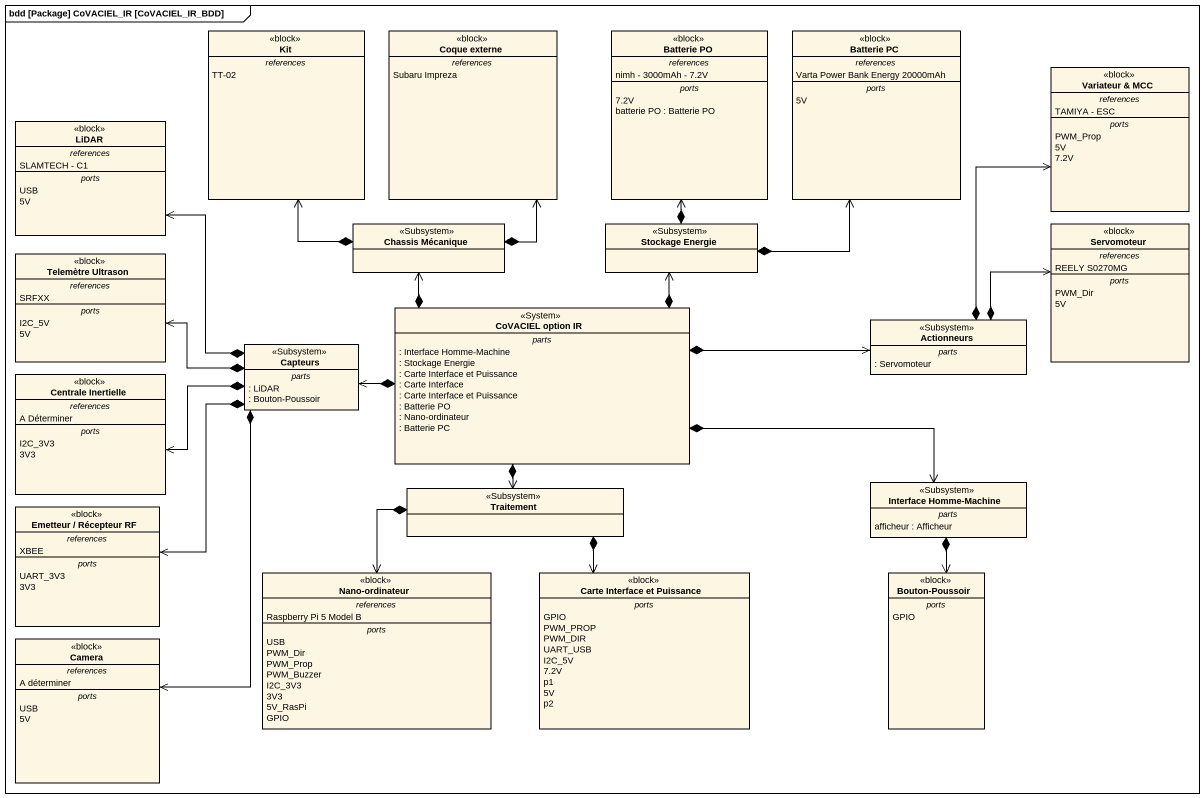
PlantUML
@startuml
mainframe bdd [Package] CoVACIEL_IR [CoVACIEL_IR_BDD]
hide circle
hide empty members
class Kit <<block>> {
  -- references --
  TT-02
}
class "Coque externe" as Coque_externe <<block>> {
  -- references --
  Subaru Impreza
}
class "Batterie PO" as Batterie_PO <<block>> {
  -- references --
  nimh - 3000mAh - 7.2V
  -- ports --
  7.2V
  batterie PO : Batterie PO
}
class "Batterie PC" as Batterie_PC <<block>> {
  -- references --
  Varta Power Bank Energy 20000mAh
  -- ports --
  5V
}
class "Variateur & MCC" as Variateur_MCC <<block>> {
  -- references --
  TAMIYA - ESC
  -- ports --
  PWM_Prop
  5V
  7.2V
}
class LiDAR <<block>> {
  -- references --
  SLAMTECH - C1
  -- ports --
  USB
  5V
}
class "Chassis Mécanique" as Chassis_Mécanique <<Subsystem>>
class "Stockage Energie" as Stockage_Energie <<Subsystem>>
class Servomoteur <<block>> {
  -- references --
  REELY S0270MG
  -- ports --
  PWM_Dir
  5V
}
class "Telemètre Ultrason" as Telemètre_Ultrason <<block>> {
  -- references --
  SRFXX
  -- ports --
  I2C_5V
  5V
}
class "CoVACIEL option IR" as CoVACIEL_option_IR <<System>> {
  -- parts --
  : Interface Homme-Machine
  : Stockage Energie
  : Carte Interface et Puissance
  : Carte Interface
  : Carte Interface et Puissance
  : Batterie PO
  : Nano-ordinateur
  : Batterie PC
}
class Actionneurs <<Subsystem>> {
  -- parts --
  : Servomoteur
}
class Capteurs <<Subsystem>> {
  -- parts --
  : LiDAR
  : Bouton-Poussoir
}
class "Centrale Inertielle" as Centrale_Inertielle <<block>> {
  -- references --
  A Déterminer
  -- ports --
  I2C_3V3
  3V3
}
class "Interface Homme-Machine" as Interface_Homme_Machine <<Subsystem>> {
  -- parts --
  afficheur : Afficheur
}
class "Emetteur / Récepteur RF" as Emetteur_Récepteur_RF <<block>> {
  -- references --
  XBEE
  -- ports --
  UART_3V3
  3V3
}
class Traitement <<Subsystem>>
class "Nano-ordinateur" as Nano_ordinateur <<block>> {
  -- references --
  Raspberry Pi 5 Model B
  -- ports --
  USB
  PWM_Dir
  PWM_Prop
  PWM_Buzzer
  I2C_3V3
  3V3
  5V_RasPi
  GPIO
}
class "Carte Interface et Puissance" as Carte_Interface_et_Puissance <<block>> {
  -- ports --
  GPIO
  PWM_PROP
  PWM_DIR
  UART_USB
  I2C_5V
  7.2V
  p1
  5V
  p2
}
class "Bouton-Poussoir" as Bouton_Poussoir <<block>> {
  -- ports --
  GPIO
}
class Camera <<block>> {
  -- references --
  A déterminer
  -- ports --
  USB
  5V
}
Chassis_Mécanique *-up-> Kit
Chassis_Mécanique *-up-> Coque_externe
Stockage_Energie *-up-> Batterie_PO
Stockage_Energie *-up-> Batterie_PC
CoVACIEL_option_IR *-up-> Chassis_Mécanique
CoVACIEL_option_IR *-up-> Stockage_Energie
CoVACIEL_option_IR *-right-> Actionneurs
CoVACIEL_option_IR *-left-> Capteurs
CoVACIEL_option_IR *-right-> Interface_Homme_Machine
CoVACIEL_option_IR *--> Traitement
Actionneurs *-up-> Variateur_MCC
Actionneurs *-right-> Servomoteur
Capteurs *-up-> LiDAR
Capteurs *-left-> Telemètre_Ultrason
Capteurs *-left-> Centrale_Inertielle
Capteurs *--> Emetteur_Récepteur_RF
Capteurs *--> Camera
Interface_Homme_Machine *--> Bouton_Poussoir
Traitement *--> Nano_ordinateur
Traitement *--> Carte_Interface_et_Puissance
@enduml
